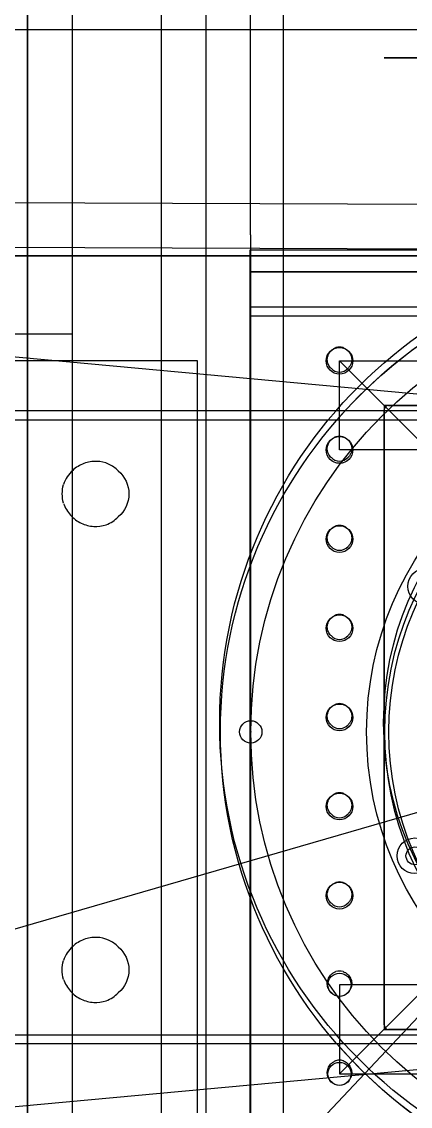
# Model space of a CAD drawing. Header units: millimetres. Extents: x -938 to 450, y -255 to 1556.
# Drawn here: x -125.7 to -82.1, y -93.6 to 28 of the extents above; entities that cross this region are included whole.
import ezdxf

# ---------------------------------------------------------------- set-up
doc = ezdxf.new("R2010")
doc.units = ezdxf.units.MM
doc.header["$MEASUREMENT"] = 0
for name, color, linetype in [('Treexalerator v20_axis 2 main', 7, 'Continuous'), ('Treexalerator v20_axis 3', 7, 'Continuous'), ('Treexalerator v20_Sketch1', 7, 'Continuous'), ('Treexalerator v20_Sketch10', 7, 'Continuous'), ('Treexalerator v20_Sketch21', 7, 'Continuous'), ('Treexalerator v20_Sketch28', 7, 'Continuous'), ('Treexalerator v20_Sketch3', 7, 'Continuous'), ('Treexalerator v20_Sketch4', 7, 'Continuous'), ('Treexalerator v20_Sketch42', 7, 'Continuous'), ('Treexalerator v20_Sketch43', 7, 'Continuous'), ('Treexalerator v20_Sketch45', 7, 'Continuous'), ('Treexalerator v20_Sketch46', 7, 'Continuous'), ('Treexalerator v20_Sketch48', 7, 'Continuous'), ('Treexalerator v20_Sketch49', 7, 'Continuous'), ('Treexalerator v20_Sketch50', 7, 'Continuous'), ('Treexalerator v20_Sketch53', 7, 'Continuous'), ('Treexalerator v20_Sketch75', 7, 'Continuous'), ('Treexalerator v20_Sketch9', 7, 'Continuous')]:
    doc.layers.add(name, color=color, linetype=linetype)

msp = doc.modelspace()

# ---------------------------------------------------------------- linework, layer by layer
at = {"layer": 'Treexalerator v20_axis 2 main'}
for p, q in [((-100, 4.14), (-100, 101.14)), ((-125, 71.14), (-125, -171.3)), ((-120, 66.14), (-120, -166.3)), ((-110, 56.14), (-110, -156.3)), ((-105, 51.14), (-105, -151.3)), ((-105, 51.14), (-105, -198.86)), ((-58.5, 27.14), (-200, 27.14)), ((-100, 4.14), (-100, -198.86))]:
    msp.add_line(p, q, dxfattribs=at)
at = {"layer": 'Treexalerator v20_axis 3'}
for p, q in [((75.96, 6.88, 132.63), (-175.94, 7.92, 132.63)), ((70.94, 1.9, 132.63), (-170.96, 2.9, 132.63)), ((-0.05, 2.4, 132.63), (-100.05, 2.4, 132.63)), ((-100.05, 2.4, 132.63), (-100.05, -103.6, 132.63)), ((-0.05, 2.4, 132.63), (-100.05, -103.6, 132.63)), ((-120, -7, 132.63), (-171, -7, 132.63)), ((71.04, -15.6, 132.63), (-171.04, -15.6, 132.63)), ((-171, -85.6, 132.63), (70.9, -85.6, 132.63))]:
    msp.add_line(p, q, dxfattribs=at)
for radius in [53.4, 35]:
    msp.add_circle((-50.05, -50.6, 132.63), radius, dxfattribs=at)
at = {"layer": 'Treexalerator v20_Sketch1'}
for p, q in [((-100, 0), (-100, -100)), ((0, 0), (-100, 0)), ((-100, -90), (-100, -100))]:
    msp.add_line(p, q, dxfattribs=at)
for centre, radius in [((-90, -10), 1.5), ((-90, -20), 1.5), ((-90, -30), 1.5), ((-90, -40), 1.5), ((-90, -50), 1.5), ((-90, -60), 1.5), ((-90, -70), 1.5), ((-90, -80), 1.3), ((-90, -90), 1.3)]:
    msp.add_circle(centre, radius, dxfattribs=at)
at = {"layer": 'Treexalerator v20_Sketch10'}
for p, q in [((-100, -5, 1.5), (-100, -95, 1.5)), ((0, -5, 1.5), (-100, -5, 1.5)), ((-80, -20, 1.5), (-90, -10, 1.5)), ((-90, -10, 1.5), (-80, -10, 1.5)), ((-90, -20, 1.5), (-90, -10, 1.5)), ((-15, -15, 1.5), (-85, -15, 1.5)), ((-85, -15, 1.5), (-85, -85, 1.5)), ((-80, -20, 1.5), (-90, -20, 1.5)), ((-80, -80, 1.5), (-90, -80, 1.5)), ((-90, -80, 1.5), (-90, -90, 1.5)), ((-80, -80, 1.5), (-90, -90, 1.5)), ((-85, -85, 1.5), (-15, -85, 1.5)), ((-90, -90, 1.5), (-80, -90, 1.5))]:
    msp.add_line(p, q, dxfattribs=at)
for centre, radius in [((-90, -10, 1.5), 1.5), ((-90, -20, 1.5), 1.5), ((-90, -30, 1.5), 1.5), ((-90, -40, 1.5), 1.5), ((-90, -50, 1.5), 1.5), ((-90, -60, 1.5), 1.5), ((-90, -70, 1.5), 1.5), ((-90, -80, 1.5), 1.3), ((-90, -90, 1.5), 1.3)]:
    msp.add_circle(centre, radius, dxfattribs=at)
at = {"layer": 'Treexalerator v20_Sketch21'}
for p, q in [((-125, 54.14, -20), (-125, -154.3, -20)), ((-125, -154.3, 20), (-125, 54.14, 20)), ((-125, 54.14), (-125, -154.3))]:
    msp.add_line(p, q, dxfattribs=at)
at = {"layer": 'Treexalerator v20_Sketch21', "extrusion": (-1, 0, 0)}
for centre, radius in [((50.08, 0, 125), 43.5), ((25.08, 0, 125), 2), ((50.08, 0, 125), 25), ((50.08, 0, 125), 15), ((50.08, -25, 125), 2), ((50.08, 25, 125), 2), ((75.08, 0, 125), 2)]:
    msp.add_circle(centre, radius, dxfattribs=at)
at = {"layer": 'Treexalerator v20_Sketch21'}
msp.add_point((-125, 0), dxfattribs=at)
at = {"layer": 'Treexalerator v20_Sketch28'}
for p, q in [((-100, -4, 2.5), (-100, -96, 2.5)), ((0, -4, 2.5), (-100, -4, 2.5)), ((-85, -84.5, 2.5), (-85, -15.5, 2.5)), ((-84.5, -15, 2.5), (-15.5, -15, 2.5)), ((-63.5, -85, 2.5), (-84.5, -85, 2.5))]:
    msp.add_line(p, q, dxfattribs=at)
for centre, radius, start, end in [((-90, -10, 2.5), 1.54, 75.0324, 104.9676), ((-90, -10, 2.5), 1.26, 220.7378, 319.2622), ((-84.5, -15.5, 2.5), 0.5, 90, 180), ((-90, -20, 2.5), 1.54, 75.0324, 104.9676), ((-90, -20, 2.5), 1.26, 220.7378, 319.2622), ((-90, -30, 2.5), 1.54, 75.0324, 104.9676), ((-90, -30, 2.5), 1.26, 220.7378, 319.2622), ((-90, -40, 2.5), 1.54, 75.0324, 104.9676), ((-90, -40, 2.5), 1.26, 220.7378, 319.2622), ((-90, -50, 2.5), 1.54, 75.0324, 104.9676), ((-90, -50, 2.5), 1.26, 220.7378, 319.2622), ((-90, -60, 2.5), 1.54, 75.0324, 104.9676), ((-90, -60, 2.5), 1.26, 220.7378, 319.2622), ((-90, -70, 2.5), 1.54, 75.0324, 104.9676), ((-90, -70, 2.5), 1.26, 220.7378, 319.2622), ((-90, -80, 2.5), 1.54, 75.0324, 104.9676), ((-90, -80, 2.5), 1.26, 220.7378, 319.2622), ((-84.5, -84.5, 2.5), 0.5, 180, 270), ((-90, -90, 2.5), 1.54, 75.0324, 104.9676), ((-90, -90, 2.5), 1.26, 220.7378, 319.2622)]:
    msp.add_arc(centre, radius, start, end, dxfattribs=at)
for points, knots in [([(-90.96, -10.83, 2.5), (-91.08, -10.71, 2.5), (-91.18, -10.57, 2.5), (-91.32, -10.26, 2.5), (-91.36, -10.09, 2.5), (-91.38, -9.74, 2.5), (-91.35, -9.56, 2.5), (-91.22, -9.21, 2.5), (-91.12, -9.05, 2.5), (-90.92, -8.82, 2.5), (-90.82, -8.74, 2.5), (-90.62, -8.61, 2.5), (-90.51, -8.55, 2.5), (-90.4, -8.51, 2.5)], [0, 0, 0, 0, 0.050111, 0.050111, 0.1022615, 0.1022615, 0.1564505, 0.1564505, 0.2126771, 0.2126771, 0.2485205, 0.2485205, 0.2851428, 0.2851428, 0.2851428, 0.2851428]), ([(-89.6, -8.51, 2.5), (-89.42, -8.58, 2.5), (-89.25, -8.68, 2.5), (-88.96, -8.94, 2.5), (-88.85, -9.09, 2.5), (-88.69, -9.43, 2.5), (-88.64, -9.61, 2.5), (-88.62, -9.97, 2.5), (-88.65, -10.14, 2.5), (-88.74, -10.41, 2.5), (-88.79, -10.5, 2.5), (-88.9, -10.68, 2.5), (-88.97, -10.76, 2.5), (-89.04, -10.83, 2.5)], [0, 0, 0, 0, 0.0590387, 0.0590387, 0.1160334, 0.1160334, 0.1709834, 0.1709834, 0.2238878, 0.2238878, 0.2555052, 0.2555052, 0.2863474, 0.2863474, 0.2863474, 0.2863474]), ([(-90.96, -20.83, 2.5), (-91.08, -20.71, 2.5), (-91.18, -20.57, 2.5), (-91.32, -20.26, 2.5), (-91.36, -20.09, 2.5), (-91.38, -19.74, 2.5), (-91.35, -19.56, 2.5), (-91.22, -19.21, 2.5), (-91.12, -19.05, 2.5), (-90.92, -18.82, 2.5), (-90.82, -18.74, 2.5), (-90.62, -18.61, 2.5), (-90.51, -18.55, 2.5), (-90.4, -18.51, 2.5)], [0, 0, 0, 0, 0.050111, 0.050111, 0.1022615, 0.1022615, 0.1564505, 0.1564505, 0.2126771, 0.2126771, 0.2485205, 0.2485205, 0.2851428, 0.2851428, 0.2851428, 0.2851428]), ([(-89.6, -18.51, 2.5), (-89.42, -18.58, 2.5), (-89.25, -18.68, 2.5), (-88.96, -18.94, 2.5), (-88.85, -19.09, 2.5), (-88.69, -19.43, 2.5), (-88.64, -19.61, 2.5), (-88.62, -19.97, 2.5), (-88.65, -20.14, 2.5), (-88.74, -20.41, 2.5), (-88.79, -20.5, 2.5), (-88.9, -20.68, 2.5), (-88.97, -20.76, 2.5), (-89.04, -20.83, 2.5)], [0, 0, 0, 0, 0.0590387, 0.0590387, 0.1160334, 0.1160334, 0.1709834, 0.1709834, 0.2238878, 0.2238878, 0.2555052, 0.2555052, 0.2863474, 0.2863474, 0.2863474, 0.2863474]), ([(-90.96, -30.83, 2.5), (-91.08, -30.71, 2.5), (-91.18, -30.57, 2.5), (-91.32, -30.26, 2.5), (-91.36, -30.09, 2.5), (-91.38, -29.74, 2.5), (-91.35, -29.56, 2.5), (-91.22, -29.21, 2.5), (-91.12, -29.05, 2.5), (-90.92, -28.82, 2.5), (-90.82, -28.74, 2.5), (-90.62, -28.61, 2.5), (-90.51, -28.55, 2.5), (-90.4, -28.51, 2.5)], [0, 0, 0, 0, 0.050111, 0.050111, 0.1022615, 0.1022615, 0.1564505, 0.1564505, 0.2126771, 0.2126771, 0.2485205, 0.2485205, 0.2851428, 0.2851428, 0.2851428, 0.2851428]), ([(-89.6, -28.51, 2.5), (-89.42, -28.58, 2.5), (-89.25, -28.68, 2.5), (-88.96, -28.94, 2.5), (-88.85, -29.09, 2.5), (-88.69, -29.43, 2.5), (-88.64, -29.61, 2.5), (-88.62, -29.97, 2.5), (-88.65, -30.14, 2.5), (-88.74, -30.41, 2.5), (-88.79, -30.5, 2.5), (-88.9, -30.68, 2.5), (-88.97, -30.76, 2.5), (-89.04, -30.83, 2.5)], [0, 0, 0, 0, 0.0590387, 0.0590387, 0.1160334, 0.1160334, 0.1709834, 0.1709834, 0.2238878, 0.2238878, 0.2555052, 0.2555052, 0.2863474, 0.2863474, 0.2863474, 0.2863474]), ([(-90.96, -40.83, 2.5), (-91.08, -40.71, 2.5), (-91.18, -40.57, 2.5), (-91.32, -40.26, 2.5), (-91.36, -40.09, 2.5), (-91.38, -39.74, 2.5), (-91.35, -39.56, 2.5), (-91.22, -39.21, 2.5), (-91.12, -39.05, 2.5), (-90.92, -38.82, 2.5), (-90.82, -38.74, 2.5), (-90.62, -38.61, 2.5), (-90.51, -38.55, 2.5), (-90.4, -38.51, 2.5)], [0, 0, 0, 0, 0.050111, 0.050111, 0.1022615, 0.1022615, 0.1564505, 0.1564505, 0.2126771, 0.2126771, 0.2485205, 0.2485205, 0.2851428, 0.2851428, 0.2851428, 0.2851428]), ([(-89.6, -38.51, 2.5), (-89.42, -38.58, 2.5), (-89.25, -38.68, 2.5), (-88.96, -38.94, 2.5), (-88.85, -39.09, 2.5), (-88.69, -39.43, 2.5), (-88.64, -39.61, 2.5), (-88.62, -39.97, 2.5), (-88.65, -40.14, 2.5), (-88.74, -40.41, 2.5), (-88.79, -40.5, 2.5), (-88.9, -40.68, 2.5), (-88.97, -40.76, 2.5), (-89.04, -40.83, 2.5)], [0, 0, 0, 0, 0.0590387, 0.0590387, 0.1160334, 0.1160334, 0.1709834, 0.1709834, 0.2238878, 0.2238878, 0.2555052, 0.2555052, 0.2863474, 0.2863474, 0.2863474, 0.2863474]), ([(-90.96, -50.83, 2.5), (-91.08, -50.71, 2.5), (-91.18, -50.57, 2.5), (-91.32, -50.26, 2.5), (-91.36, -50.09, 2.5), (-91.38, -49.74, 2.5), (-91.35, -49.56, 2.5), (-91.22, -49.21, 2.5), (-91.12, -49.05, 2.5), (-90.92, -48.82, 2.5), (-90.82, -48.74, 2.5), (-90.62, -48.61, 2.5), (-90.51, -48.55, 2.5), (-90.4, -48.51, 2.5)], [0, 0, 0, 0, 0.050111, 0.050111, 0.1022615, 0.1022615, 0.1564505, 0.1564505, 0.2126771, 0.2126771, 0.2485205, 0.2485205, 0.2851428, 0.2851428, 0.2851428, 0.2851428]), ([(-89.6, -48.51, 2.5), (-89.42, -48.58, 2.5), (-89.25, -48.68, 2.5), (-88.96, -48.94, 2.5), (-88.85, -49.09, 2.5), (-88.69, -49.43, 2.5), (-88.64, -49.61, 2.5), (-88.62, -49.97, 2.5), (-88.65, -50.14, 2.5), (-88.74, -50.41, 2.5), (-88.79, -50.5, 2.5), (-88.9, -50.68, 2.5), (-88.97, -50.76, 2.5), (-89.04, -50.83, 2.5)], [0, 0, 0, 0, 0.0590387, 0.0590387, 0.1160334, 0.1160334, 0.1709834, 0.1709834, 0.2238878, 0.2238878, 0.2555052, 0.2555052, 0.2863474, 0.2863474, 0.2863474, 0.2863474]), ([(-90.96, -60.83, 2.5), (-91.08, -60.71, 2.5), (-91.18, -60.57, 2.5), (-91.32, -60.26, 2.5), (-91.36, -60.09, 2.5), (-91.38, -59.74, 2.5), (-91.35, -59.56, 2.5), (-91.22, -59.21, 2.5), (-91.12, -59.05, 2.5), (-90.92, -58.82, 2.5), (-90.82, -58.74, 2.5), (-90.62, -58.61, 2.5), (-90.51, -58.55, 2.5), (-90.4, -58.51, 2.5)], [0, 0, 0, 0, 0.050111, 0.050111, 0.1022615, 0.1022615, 0.1564505, 0.1564505, 0.2126771, 0.2126771, 0.2485205, 0.2485205, 0.2851428, 0.2851428, 0.2851428, 0.2851428]), ([(-89.6, -58.51, 2.5), (-89.42, -58.58, 2.5), (-89.25, -58.68, 2.5), (-88.96, -58.94, 2.5), (-88.85, -59.09, 2.5), (-88.69, -59.43, 2.5), (-88.64, -59.61, 2.5), (-88.62, -59.97, 2.5), (-88.65, -60.14, 2.5), (-88.74, -60.41, 2.5), (-88.79, -60.5, 2.5), (-88.9, -60.68, 2.5), (-88.97, -60.76, 2.5), (-89.04, -60.83, 2.5)], [0, 0, 0, 0, 0.0590387, 0.0590387, 0.1160334, 0.1160334, 0.1709834, 0.1709834, 0.2238878, 0.2238878, 0.2555052, 0.2555052, 0.2863474, 0.2863474, 0.2863474, 0.2863474]), ([(-90.96, -70.83, 2.5), (-91.08, -70.71, 2.5), (-91.18, -70.57, 2.5), (-91.32, -70.26, 2.5), (-91.36, -70.09, 2.5), (-91.38, -69.74, 2.5), (-91.35, -69.56, 2.5), (-91.22, -69.21, 2.5), (-91.12, -69.05, 2.5), (-90.92, -68.82, 2.5), (-90.82, -68.74, 2.5), (-90.62, -68.61, 2.5), (-90.51, -68.55, 2.5), (-90.4, -68.51, 2.5)], [0, 0, 0, 0, 0.050111, 0.050111, 0.1022615, 0.1022615, 0.1564505, 0.1564505, 0.2126771, 0.2126771, 0.2485205, 0.2485205, 0.2851428, 0.2851428, 0.2851428, 0.2851428]), ([(-89.6, -68.51, 2.5), (-89.42, -68.58, 2.5), (-89.25, -68.68, 2.5), (-88.96, -68.94, 2.5), (-88.85, -69.09, 2.5), (-88.69, -69.43, 2.5), (-88.64, -69.61, 2.5), (-88.62, -69.97, 2.5), (-88.65, -70.14, 2.5), (-88.74, -70.41, 2.5), (-88.79, -70.5, 2.5), (-88.9, -70.68, 2.5), (-88.97, -70.76, 2.5), (-89.04, -70.83, 2.5)], [0, 0, 0, 0, 0.0590387, 0.0590387, 0.1160334, 0.1160334, 0.1709834, 0.1709834, 0.2238878, 0.2238878, 0.2555052, 0.2555052, 0.2863474, 0.2863474, 0.2863474, 0.2863474]), ([(-90.96, -80.83, 2.5), (-91.08, -80.71, 2.5), (-91.18, -80.57, 2.5), (-91.32, -80.26, 2.5), (-91.36, -80.09, 2.5), (-91.38, -79.74, 2.5), (-91.35, -79.56, 2.5), (-91.22, -79.21, 2.5), (-91.12, -79.05, 2.5), (-90.92, -78.82, 2.5), (-90.82, -78.74, 2.5), (-90.62, -78.61, 2.5), (-90.51, -78.55, 2.5), (-90.4, -78.51, 2.5)], [0, 0, 0, 0, 0.050111, 0.050111, 0.1022615, 0.1022615, 0.1564505, 0.1564505, 0.2126771, 0.2126771, 0.2485205, 0.2485205, 0.2851428, 0.2851428, 0.2851428, 0.2851428]), ([(-89.6, -78.51, 2.5), (-89.42, -78.58, 2.5), (-89.25, -78.68, 2.5), (-88.96, -78.94, 2.5), (-88.85, -79.09, 2.5), (-88.69, -79.43, 2.5), (-88.64, -79.61, 2.5), (-88.62, -79.97, 2.5), (-88.65, -80.14, 2.5), (-88.74, -80.41, 2.5), (-88.79, -80.5, 2.5), (-88.9, -80.68, 2.5), (-88.97, -80.76, 2.5), (-89.04, -80.83, 2.5)], [0, 0, 0, 0, 0.0590387, 0.0590387, 0.1160334, 0.1160334, 0.1709834, 0.1709834, 0.2238878, 0.2238878, 0.2555052, 0.2555052, 0.2863474, 0.2863474, 0.2863474, 0.2863474]), ([(-90.96, -90.83, 2.5), (-91.08, -90.71, 2.5), (-91.18, -90.57, 2.5), (-91.32, -90.26, 2.5), (-91.36, -90.09, 2.5), (-91.38, -89.74, 2.5), (-91.35, -89.56, 2.5), (-91.22, -89.21, 2.5), (-91.12, -89.05, 2.5), (-90.92, -88.82, 2.5), (-90.82, -88.74, 2.5), (-90.62, -88.61, 2.5), (-90.51, -88.55, 2.5), (-90.4, -88.51, 2.5)], [0, 0, 0, 0, 0.050111, 0.050111, 0.1022615, 0.1022615, 0.1564505, 0.1564505, 0.2126771, 0.2126771, 0.2485205, 0.2485205, 0.2851428, 0.2851428, 0.2851428, 0.2851428]), ([(-89.6, -88.51, 2.5), (-89.42, -88.58, 2.5), (-89.25, -88.68, 2.5), (-88.96, -88.94, 2.5), (-88.85, -89.09, 2.5), (-88.69, -89.43, 2.5), (-88.64, -89.61, 2.5), (-88.62, -89.97, 2.5), (-88.65, -90.14, 2.5), (-88.74, -90.41, 2.5), (-88.79, -90.5, 2.5), (-88.9, -90.68, 2.5), (-88.97, -90.76, 2.5), (-89.04, -90.83, 2.5)], [0, 0, 0, 0, 0.0590387, 0.0590387, 0.1160334, 0.1160334, 0.1709834, 0.1709834, 0.2238878, 0.2238878, 0.2555052, 0.2555052, 0.2863474, 0.2863474, 0.2863474, 0.2863474])]:
    msp.add_open_spline(points, degree=3, knots=knots, dxfattribs=at)
at = {"layer": 'Treexalerator v20_Sketch3'}
for p, q in [((-100, 0, -1.5), (-100, 0, 1.5)), ((-100, 0, 10), (0, 0, 10)), ((-100, 0, -10), (0, 0, -10)), ((-100, 0), (-100, 0, 10)), ((-100, 0), (-100, 0, -10)), ((0, 0, -1.5), (-100, 0, -1.5)), ((0, 0), (-100, 0)), ((-100, 0, 1.5), (0, 0, 1.5)), ((0, 0), (-100, 0))]:
    msp.add_line(p, q, dxfattribs=at)
at = {"layer": 'Treexalerator v20_Sketch3', "extrusion": (0, 1, 0)}
msp.add_circle((50, 0), 35, dxfattribs=at)
for centre, start, end in [((49.99, 27.51), 270.0149, 323.1235), ((49.99, -27.51), 36.8765, 89.9851)]:
    msp.add_arc(centre, 62.51, start, end, dxfattribs=at)
at = {"layer": 'Treexalerator v20_Sketch4', "extrusion": (0, 1, 0)}
msp.add_circle((50, 0, 24), 35, dxfattribs=at)
at = {"layer": 'Treexalerator v20_Sketch42'}
for p, q in [((70.99, -16.63, 132.84), (-170.91, -86.63, 132.84)), ((-170.91, -16.63, 132.84), (-90.29, -16.63, 132.84)), ((-90.29, -86.63, 132.84), (-170.91, -86.63, 132.84))]:
    msp.add_line(p, q, dxfattribs=at)
at = {"layer": 'Treexalerator v20_Sketch42', "extrusion": (1e-16, 0, -1)}
for start, end in [(40.9523, 139.0477), (220.9523, 319.0477)]:
    msp.add_arc((49.96, -51.63, -132.84), 53.4, start, end, dxfattribs=at)
at = {"layer": 'Treexalerator v20_Sketch43'}
for p, q in [((-170.91, -16.63, -137.16), (70.99, -16.63, -137.16)), ((70.99, -86.63, -137.16), (-170.91, -86.63, -137.16))]:
    msp.add_line(p, q, dxfattribs=at)
at = {"layer": 'Treexalerator v20_Sketch45'}
for p, q in [((-249.96, -16.63, -167.16), (-49.96, -16.63, -167.16)), ((-49.96, -86.63, -167.16), (-249.96, -86.63, -167.16))]:
    msp.add_line(p, q, dxfattribs=at)
at = {"layer": 'Treexalerator v20_Sketch45', "extrusion": (0, 0, -1)}
msp.add_circle((49.96, -51.63, 167.16), 35, dxfattribs=at)
at = {"layer": 'Treexalerator v20_Sketch46'}
for p, q in [((-249.96, -16.63, -167.16), (-49.96, -16.63, -167.16)), ((-49.96, -86.63, -167.16), (-249.96, -86.63, -167.16))]:
    msp.add_line(p, q, dxfattribs=at)
at = {"layer": 'Treexalerator v20_Sketch48'}
msp.add_line((-49.96, 1.77, 170.24), (-249.96, 1.77, 170.24), dxfattribs=at)
for centre, radius in [((-49.96, -51.63, 170.24), 53.4), ((-49.96, -51.63, 170.24), 53.4), ((-49.96, -51.63, 170.24), 53.4), ((-49.96, -51.63, 170.24), 50), ((-99.96, -51.63, 170.24), 1.25)]:
    msp.add_circle(centre, radius, dxfattribs=at)
msp.add_point((-99.96, -51.63, 170.24), dxfattribs=at)
at = {"layer": 'Treexalerator v20_Sketch49'}
msp.add_line((-259.96, 1.77, 170.24), (-49.96, 1.77, 170.24), dxfattribs=at)
at = {"layer": 'Treexalerator v20_Sketch50'}
msp.add_line((-49.96, 1.77, 180.24), (-259.96, 1.77, 180.24), dxfattribs=at)
msp.add_circle((-99.96, -51.63, 180.24), 1.25, dxfattribs=at)
at = {"layer": 'Treexalerator v20_Sketch53'}
for p, q in [((-49.96, -16.63, -157.16), (-247.86, 1.58, -157.16)), ((-247.86, -104.85, -157.16), (-49.96, -86.63, -157.16))]:
    msp.add_line(p, q, dxfattribs=at)
for centre, radius in [((-49.96, -51.63, -157.16), 37), ((-49.96, -51.63, -157.16), 34.5), ((-80.35, -35.3, -157.16), 2), ((-81.54, -65.53, -157.16), 2), ((-81.54, -65.53, -157.16), 1)]:
    msp.add_circle(centre, radius, dxfattribs=at)
at = {"layer": 'Treexalerator v20_Sketch75'}
for p, q in [((-96.33, 131.77, -3.53), (-96.33, -235.03, -3.53)), ((-105.95, -10, -3.53), (-130, -10, -3.53)), ((-105.95, -100, -3.53), (-105.95, -10, -3.53))]:
    msp.add_line(p, q, dxfattribs=at)
at = {"layer": 'Treexalerator v20_Sketch75', "extrusion": (6.3e-15, 0, -1)}
for centre, radius, start, end in [((117.03, -24.93, 3.53), 3.39, 130.6131, 229.3869), ((117.03, -24.93, 3.53), 4.08, 344.9909, 15.0091), ((117.03, -78.33, 3.53), 3.39, 130.6131, 229.3869), ((117.03, -78.33, 3.53), 4.09, 344.9909, 15.0091)]:
    msp.add_arc(centre, radius, start, end, dxfattribs=at)
at = {"layer": 'Treexalerator v20_Sketch75'}
for points, knots in [([(-114.83, -22.36, -3.53), (-115.14, -22.03, -3.53), (-115.51, -21.77, -3.53), (-116.34, -21.4, -3.53), (-116.8, -21.3, -3.53), (-117.74, -21.27, -3.53), (-118.23, -21.35, -3.53), (-119.15, -21.69, -3.53), (-119.57, -21.96, -3.53), (-120.17, -22.51, -3.53), (-120.38, -22.75, -3.53), (-120.73, -23.28, -3.53), (-120.87, -23.57, -3.53), (-120.98, -23.87, -3.53)], [0, 0, 0, 0, 0.1342592, 0.1342592, 0.2736208, 0.2736208, 0.4180825, 0.4180825, 0.5676417, 0.5676417, 0.6617479, 0.6617479, 0.7577637, 0.7577637, 0.7577637, 0.7577637]), ([(-120.98, -25.99, -3.53), (-120.8, -26.48, -3.53), (-120.53, -26.93, -3.53), (-119.85, -27.69, -3.53), (-119.44, -28, -3.53), (-118.54, -28.42, -3.53), (-118.07, -28.55, -3.53), (-117.11, -28.6, -3.53), (-116.64, -28.54, -3.53), (-115.94, -28.29, -3.53), (-115.69, -28.17, -3.53), (-115.23, -27.87, -3.53), (-115.02, -27.7, -3.53), (-114.83, -27.5, -3.53)], [0, 0, 0, 0, 0.1565104, 0.1565104, 0.3079084, 0.3079084, 0.4541916, 0.4541916, 0.5953581, 0.5953581, 0.6790105, 0.6790105, 0.7607598, 0.7607598, 0.7607598, 0.7607598]), ([(-114.83, -75.76, -3.53), (-115.14, -75.43, -3.53), (-115.51, -75.17, -3.53), (-116.34, -74.8, -3.53), (-116.8, -74.7, -3.53), (-117.74, -74.67, -3.53), (-118.23, -74.75, -3.53), (-119.15, -75.09, -3.53), (-119.57, -75.36, -3.53), (-120.17, -75.91, -3.53), (-120.38, -76.15, -3.53), (-120.73, -76.68, -3.53), (-120.87, -76.97, -3.53), (-120.98, -77.27, -3.53)], [0, 0, 0, 0, 0.1342592, 0.1342592, 0.2736208, 0.2736208, 0.4180825, 0.4180825, 0.5676417, 0.5676417, 0.6617479, 0.6617479, 0.7577637, 0.7577637, 0.7577637, 0.7577637]), ([(-120.98, -79.39, -3.53), (-120.8, -79.88, -3.53), (-120.53, -80.33, -3.53), (-119.85, -81.09, -3.53), (-119.44, -81.4, -3.53), (-118.54, -81.82, -3.53), (-118.07, -81.95, -3.53), (-117.11, -82, -3.53), (-116.64, -81.94, -3.53), (-115.94, -81.69, -3.53), (-115.69, -81.57, -3.53), (-115.23, -81.27, -3.53), (-115.02, -81.1, -3.53), (-114.83, -80.9, -3.53)], [0, 0, 0, 0, 0.1565104, 0.1565104, 0.3079084, 0.3079084, 0.4541916, 0.4541916, 0.5953581, 0.5953581, 0.6790105, 0.6790105, 0.7607598, 0.7607598, 0.7607598, 0.7607598])]:
    msp.add_open_spline(points, degree=3, knots=knots, dxfattribs=at)
at = {"layer": 'Treexalerator v20_Sketch9', "extrusion": (0, 1, 0)}
msp.add_circle((50, 0, 24), 35, dxfattribs=at)

doc.saveas('drawing.dxf')
